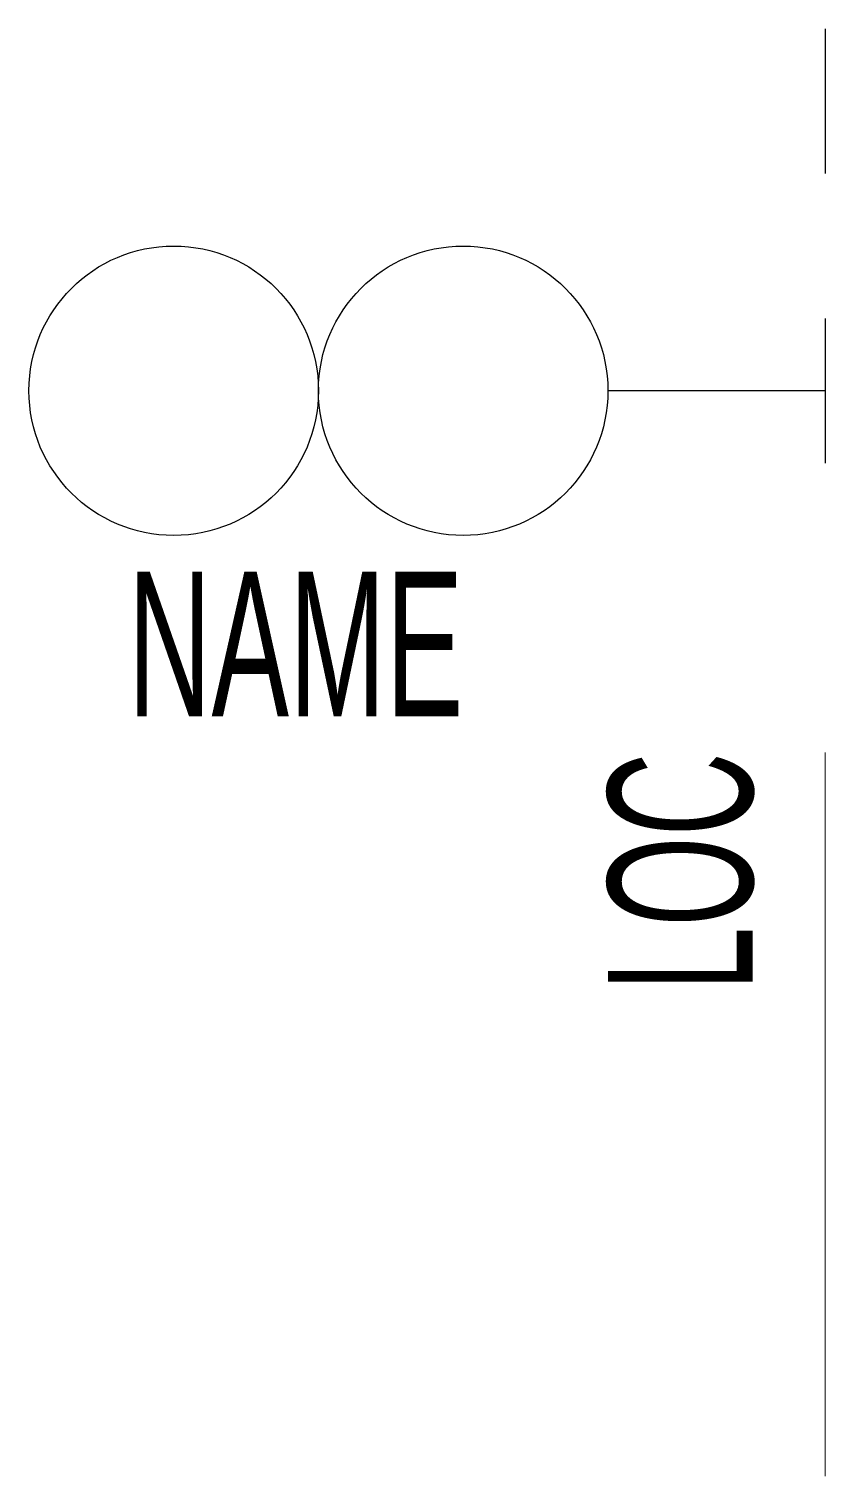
# Model space of a CAD drawing. Extents: x -11 to 0, y -19 to 1.
import ezdxf
from ezdxf.enums import TextEntityAlignment as Align

# ---------------------------------------------------------------- set-up
doc = ezdxf.new("R2010")
doc.units = 0
doc.layers.get('0').update_dxf_attribs({"linetype": 'CONTINUOUS'})

msp = doc.modelspace()

# ---------------------------------------------------------------- linework, layer by layer
at = {"color": 1}
for p, q in [((0, -3), (0, -5)), ((0, -4), (-3, -4))]:
    msp.add_line(p, q, dxfattribs=at)
at = {"color": 1, "lineweight": 0}
msp.add_line((0, -9), (0, -19), dxfattribs=at)
at = {"color": 1, "linetype": 'Continuous'}
msp.add_lwpolyline([(0, 1), (0, -1)], dxfattribs=at)
at = {"color": 1}
for centre in [(-9, -4), (-5, -4)]:
    msp.add_circle(centre, 2, dxfattribs=at)

# ---------------------------------------------------------------- texts
at = {"color": 1, "lineweight": 0, "width": 0.6}
msp.add_attdef('NAME', text='NAME', height=2, dxfattribs=at).set_placement((-5, -8.5), align=Align.RIGHT)
msp.add_attdef('LOC', text='LOC', height=2, rotation=90, dxfattribs=at).set_placement((-1, -9), align=Align.RIGHT)

doc.saveas('drawing.dxf')
